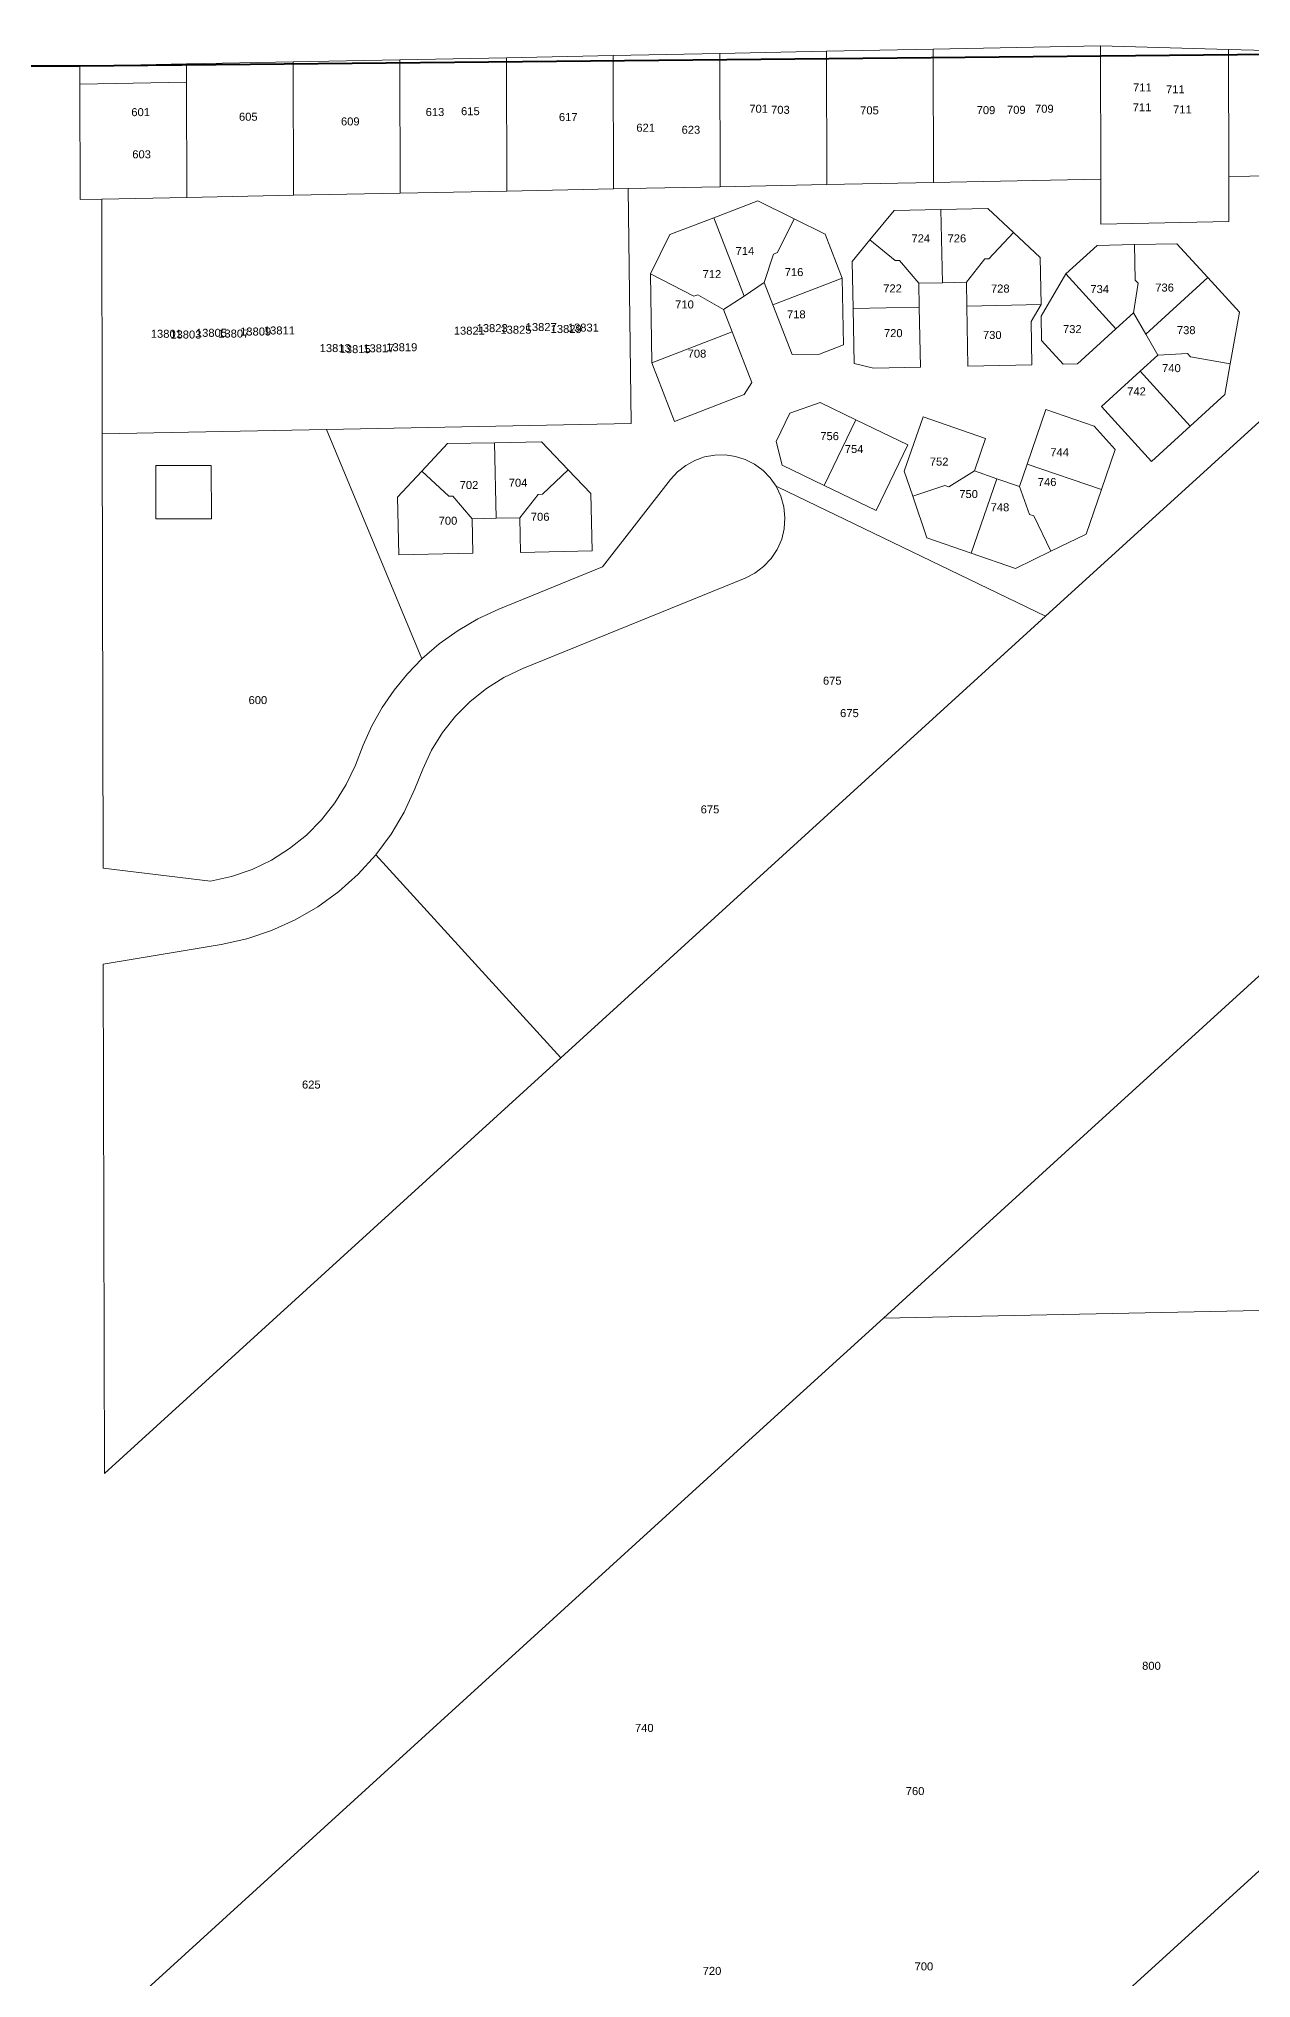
# Model space of a CAD drawing. Header units: feet. Extents: x 865220 to 2822444, y -2240498 to 975731.
# Drawn here: x 2814748 to 2815885, y 966399 to 968217 of the extents above; entities that cross this region are included whole.
import ezdxf
from ezdxf.enums import TextEntityAlignment as Align

# ---------------------------------------------------------------- set-up
doc = ezdxf.new("R2010")
doc.units = ezdxf.units.FT
doc.header["$LTSCALE"] = 0.015
doc.header["$MEASUREMENT"] = 0
doc.layers.add('Dakota County Addresses', color=7, linetype='Continuous')
doc.layers.add('Dakota County Parcels', color=7, linetype='Continuous')
doc.layers.add('WORK BOUNDARY', color=110, linetype='Continuous', lineweight=40)
doc.styles.add('Dimensions 100', font='arial.ttf')

# ---------------------------------------------------------------- blocks, each defined once
blk = doc.blocks.new('ACMAP_ANN_TEMPLATE_Dakota County Addresses')
at = {"layer": 'Dakota County Addresses', "style": 'Dimensions 100'}
blk.add_attdef('DakotaCountyAddress', text='', height=50, dxfattribs=at).set_placement((0, 0), align=Align.CENTER)

msp = doc.modelspace()

# ---------------------------------------------------------------- linework, layer by layer
at = {"layer": 'Dakota County Parcels', "lineweight": 5}
for p, q in [((2815186.6, 968198.8), (2815286.5, 968200.8)), ((2815286.5, 968200.8), (2815386.5, 968202.8)), ((2815286.8, 968075.8), (2815286.5, 968200.8)), ((2815386.5, 968202.8), (2815486.5, 968204.8)), ((2815386.8, 968077.8), (2815386.5, 968202.8)), ((2815486.5, 968204.8), (2815586.4, 968206.8)), ((2815486.7, 968079.8), (2815486.5, 968204.8)), ((2815586.4, 968206.8), (2815743.4, 968209.9)), ((2815586.7, 968081.8), (2815586.4, 968206.8)), ((2815743.4, 968209.9), (2815863.3, 968206.5)), ((2815743.4, 968209.9), (2815743.4, 968207.9)), ((2815743.5, 968084.9), (2815743.4, 968207.9)), ((2815863.3, 968206.5), (2815953.3, 968204)), ((2815863.3, 968206.5), (2815863.5, 968087.3)), ((2814886.6, 968192.9), (2814786.7, 968190.9)), ((2814786.7, 968173.9), (2814786.7, 968190.9)), ((2814886.6, 968192.9), (2814986.6, 968194.9)), ((2814886.7, 968175.9), (2814886.6, 968192.9)), ((2814986.6, 968194.9), (2815086.6, 968196.8)), ((2814986.9, 968069.9), (2814986.6, 968194.9)), ((2815086.6, 968196.8), (2815186.6, 968198.8)), ((2815086.8, 968071.9), (2815086.6, 968196.8)), ((2815186.8, 968073.8), (2815186.6, 968198.8)), ((2814786.7, 968173.9), (2814886.7, 968175.9)), ((2814786.9, 968065.9), (2814786.7, 968173.9)), ((2814886.9, 968067.9), (2814886.7, 968175.9)), ((2815086.8, 968071.9), (2815186.8, 968073.8)), ((2815186.8, 968073.8), (2815286.8, 968075.8)), ((2815286.8, 968075.8), (2815300.5, 968076.1)), ((2815300.5, 968076.1), (2815386.8, 968077.8)), ((2815303.4, 967856.1), (2815300.5, 968076.1)), ((2815386.8, 968077.8), (2815486.7, 968079.8)), ((2815486.7, 968079.8), (2815586.7, 968081.8)), ((2815586.7, 968081.8), (2815743.5, 968084.9)), ((2815743.6, 968042.9), (2815743.5, 968084.9)), ((2815863.5, 968087.3), (2815953.4, 968089)), ((2815863.5, 968045.3), (2815863.5, 968087.3)), ((2814786.9, 968065.9), (2814807.1, 968066.3)), ((2814807.1, 968066.3), (2814886.9, 968067.9)), ((2814807.6, 967846.3), (2814807.1, 968066.3)), ((2814886.9, 968067.9), (2814986.9, 968069.9)), ((2814986.9, 968069.9), (2815086.8, 968071.9)), ((2815380.9, 968048.8), (2815422, 968064.6)), ((2815422, 968064.6), (2815456.2, 968047.8)), ((2815527.2, 968028.1), (2815549.9, 968055.6)), ((2815549.9, 968055.6), (2815593.8, 968056.5)), ((2815593.8, 968056.5), (2815637.8, 968057.4)), ((2815595.2, 967987.8), (2815593.8, 968056.5)), ((2815637.8, 968057.4), (2815661.8, 968034.9)), ((2815339.8, 968033), (2815380.9, 968048.8)), ((2815380.9, 968048.8), (2815409.2, 967975.4)), ((2815440.6, 968016.1), (2815456.2, 968047.8)), ((2815456.2, 968047.8), (2815485.4, 968033.4)), ((2815743.6, 968042.9), (2815863.5, 968045.3)), ((2815321.6, 967996.1), (2815339.8, 968033)), ((2815501.2, 967992.3), (2815485.4, 968033.4)), ((2815510.5, 968007.8), (2815527.2, 968028.1)), ((2815527.2, 968028.1), (2815550.8, 968008.6)), ((2815638.8, 968010.4), (2815661.8, 968034.9)), ((2815661.8, 968034.9), (2815686.8, 968011.4)), ((2815710.9, 967996.2), (2815740.3, 968022.9)), ((2815740.3, 968022.9), (2815775.1, 968023.6)), ((2815775.1, 968023.6), (2815815, 968024.4)), ((2815775.8, 967990.3), (2815775.1, 968023.6)), ((2815815, 968024.4), (2815843.8, 967992.8)), ((2815428.2, 967988.1), (2815436.9, 968014.7)), ((2815436.9, 968014.7), (2815440.6, 968016.1)), ((2815511.4, 967963.8), (2815510.5, 968007.8)), ((2815550.8, 968008.6), (2815554.8, 968008.7)), ((2815554.8, 968008.7), (2815572.9, 967987.4)), ((2815617.6, 967988.3), (2815634.8, 968010.3)), ((2815634.8, 968010.3), (2815638.8, 968010.4)), ((2815687.7, 967967.4), (2815686.8, 968011.4)), ((2815691.9, 967675.3), (2816049.9, 968001.2)), ((2815321.6, 967996.1), (2815362.1, 967975.2)), ((2815322.7, 967912.9), (2815321.6, 967996.1)), ((2815409.2, 967975.4), (2815428.2, 967988.1)), ((2815428.2, 967988.1), (2815436.2, 967967.3)), ((2815436.2, 967967.3), (2815501.2, 967992.3)), ((2815502.5, 967929.6), (2815501.2, 967992.3)), ((2815572.9, 967987.4), (2815595.2, 967987.8)), ((2815573.4, 967965.1), (2815572.9, 967987.4)), ((2815595.2, 967987.8), (2815617.6, 967988.3)), ((2815618, 967966), (2815617.6, 967988.3)), ((2815687.6, 967956.5), (2815710.9, 967996.2)), ((2815710.9, 967996.2), (2815757.8, 967944.7)), ((2815774.3, 967959.7), (2815778.5, 967987.4)), ((2815778.5, 967987.4), (2815775.8, 967990.3)), ((2815785.7, 967939.8), (2815843.8, 967992.8)), ((2815843.8, 967992.8), (2815873.5, 967960.3)), ((2815362.1, 967975.2), (2815365.8, 967976.6)), ((2815365.8, 967976.6), (2815390.1, 967962.7)), ((2815390.1, 967962.7), (2815409.2, 967975.4)), ((2815436.2, 967967.3), (2815454.2, 967920.6)), ((2815511.4, 967963.8), (2815573.4, 967965.1)), ((2815512.4, 967912.2), (2815511.4, 967963.8)), ((2815574.5, 967908.8), (2815573.4, 967965.1)), ((2815618, 967966), (2815687.7, 967967.4)), ((2815619.1, 967909.7), (2815618, 967966)), ((2815678.3, 967951.5), (2815687.7, 967967.4)), ((2815398.1, 967941.9), (2815390.1, 967962.7)), ((2815679.1, 967910.9), (2815678.3, 967951.5)), ((2815688.1, 967933.7), (2815687.6, 967956.5)), ((2815757.8, 967944.7), (2815774.3, 967959.7)), ((2815774.3, 967959.7), (2815785.7, 967939.8)), ((2815865, 967912), (2815873.5, 967960.3)), ((2815322.7, 967912.9), (2815398.1, 967941.9)), ((2815416.4, 967894.3), (2815398.1, 967941.9)), ((2815480.1, 967920.9), (2815502.5, 967929.6)), ((2815688.1, 967933.7), (2815708.3, 967911.5)), ((2815721.7, 967911.8), (2815757.8, 967944.7)), ((2815785.7, 967939.8), (2815797, 967920)), ((2815322.7, 967912.9), (2815343.9, 967857.8)), ((2815454.2, 967920.6), (2815480.1, 967920.9)), ((2815512.4, 967912.2), (2815530.6, 967907.9)), ((2815619.1, 967909.7), (2815679.1, 967910.9)), ((2815708.3, 967911.5), (2815721.7, 967911.8)), ((2815780.5, 967904.9), (2815797, 967920)), ((2815797, 967920), (2815824.9, 967921.5)), ((2815824.9, 967921.5), (2815827.6, 967918.5)), ((2815827.6, 967918.5), (2815865, 967912)), ((2815859.9, 967883), (2815865, 967912)), ((2815409.2, 967883), (2815416.4, 967894.3)), ((2815530.6, 967907.9), (2815574.5, 967908.8)), ((2815744.3, 967871.9), (2815780.5, 967904.9)), ((2815780.5, 967904.9), (2815827.4, 967853.4)), ((2815343.9, 967857.8), (2815409.2, 967883)), ((2815452.2, 967865.6), (2815480.6, 967875.5)), ((2815480.6, 967875.5), (2815514.1, 967859.4)), ((2815827.4, 967853.4), (2815859.9, 967883)), ((2815017.9, 967850.5), (2815303.4, 967856.1)), ((2815439.4, 967839.1), (2815452.2, 967865.6)), ((2815484.4, 967797.9), (2815514.1, 967859.4)), ((2815514.1, 967859.4), (2815562.7, 967836)), ((2815559.4, 967811.2), (2815577, 967862.2)), ((2815577, 967862.2), (2815635.6, 967842)), ((2815674.6, 967818), (2815692.2, 967869.1)), ((2815692.2, 967869.1), (2815737.3, 967853.5)), ((2815744.3, 967871.9), (2815791.2, 967820.4)), ((2814807.6, 967846.3), (2815017.9, 967850.5)), ((2814808.5, 967439.4), (2814807.6, 967846.3)), ((2815017.9, 967850.5), (2815107.3, 967635.5)), ((2815107.2, 967811.3), (2815131.4, 967837.2)), ((2815131.4, 967837.2), (2815175.3, 967838)), ((2815175.3, 967838), (2815219.3, 967838.9)), ((2815176.8, 967767.1), (2815175.3, 967838)), ((2815219.3, 967838.9), (2815244.4, 967812.7)), ((2815439.4, 967839.1), (2815444.8, 967816.9)), ((2815635.6, 967842), (2815625.1, 967811.5)), ((2815737.3, 967853.5), (2815757.2, 967831.6)), ((2815791.2, 967820.4), (2815827.4, 967853.4)), ((2815533.1, 967774.4), (2815562.7, 967836)), ((2815757.2, 967831.6), (2815744.2, 967794)), ((2814857.8, 967816.5), (2814909.8, 967816.6)), ((2814858, 967766.5), (2814857.8, 967816.5)), ((2814910, 967766.6), (2814909.8, 967816.6)), ((2815084.4, 967786.9), (2815107.2, 967811.3)), ((2815107.2, 967811.3), (2815132.4, 967787.8)), ((2815220.3, 967789.6), (2815244.4, 967812.7)), ((2815244.4, 967812.7), (2815265.6, 967790.5)), ((2815276.5, 967721.5), (2815340.3, 967803.5)), ((2815444.8, 967816.9), (2815484.4, 967797.9)), ((2815559.4, 967811.2), (2815567.4, 967787.8)), ((2815601.3, 967796.7), (2815625.1, 967811.5)), ((2815622.2, 967734.5), (2815646.2, 967804.2)), ((2815625.1, 967811.5), (2815646.2, 967804.2)), ((2815646.2, 967804.2), (2815667.3, 967796.9)), ((2815667.3, 967796.9), (2815674.6, 967818)), ((2815674.6, 967818), (2815744.2, 967794)), ((2815085.5, 967732.9), (2815084.4, 967786.9)), ((2815132.4, 967787.8), (2815136.3, 967787.9)), ((2815136.3, 967787.9), (2815154.5, 967766.6)), ((2815199.1, 967767.5), (2815216.3, 967789.5)), ((2815216.3, 967789.5), (2815220.3, 967789.6)), ((2815266.7, 967736.5), (2815265.6, 967790.5)), ((2815439.4, 967797.1), (2815441.2, 967796.2)), ((2815441.2, 967796.2), (2815691.9, 967675.3)), ((2815484.4, 967797.9), (2815533.1, 967774.4)), ((2815567.4, 967787.8), (2815597.5, 967798)), ((2815567.4, 967787.8), (2815580.6, 967748.9)), ((2815597.5, 967798), (2815601.3, 967796.7)), ((2815667.3, 967796.9), (2815676.9, 967770.7)), ((2815744.2, 967794), (2815729.9, 967752.4)), ((2814858, 967766.5), (2814910, 967766.6)), ((2815154.5, 967766.6), (2815176.8, 967767.1)), ((2815155.1, 967734.3), (2815154.5, 967766.6)), ((2815176.8, 967767.1), (2815199.1, 967767.5)), ((2815199.1, 967767.5), (2815199.7, 967735.2)), ((2815676.9, 967770.7), (2815680.7, 967769.4)), ((2815680.7, 967769.4), (2815696.8, 967736.3)), ((2815580.6, 967748.9), (2815622.2, 967734.5)), ((2815696.8, 967736.3), (2815729.9, 967752.4)), ((2815085.5, 967732.9), (2815155.1, 967734.3)), ((2815199.7, 967735.2), (2815266.7, 967736.5)), ((2815622.2, 967734.5), (2815663.8, 967720.2)), ((2815663.8, 967720.2), (2815696.8, 967736.3)), ((2815179.3, 967682), (2815276.5, 967721.5)), ((2815201.8, 967626.4), (2815410.3, 967711.1)), ((2815237.4, 967261.4), (2815691.9, 967675.3)), ((2815044.9, 967535.9), (2815052.3, 967554.5)), ((2815100.5, 967513.6), (2815108, 967532.1)), ((2815710.1, 967172.8), (2816053.8, 967485.8)), ((2814808.5, 967439.4), (2814909.2, 967427)), ((2815064, 967451.8), (2815237.4, 967261.4)), ((2814808.6, 967349.4), (2814919.1, 967367.8)), ((2814809.7, 966871.9), (2814808.6, 967349.4)), ((2814809.7, 966871.9), (2815237.4, 967261.4)), ((2815539.8, 967017.6), (2815710.1, 967172.8)), ((2815539.8, 967017.6), (2816057.8, 967028.1)), ((2815427.5, 966915.3), (2815539.8, 967017.6)), ((2814810.8, 966353.7), (2815427.5, 966915.3)), ((2815343.7, 966000.4), (2816061, 966653.6))]:
    msp.add_line(p, q, dxfattribs=at)
for points in [[(2815439.4, 967797.1), (2815433.8, 967805.1), (2815427, 967812), (2815419.1, 967817.8), (2815410.4, 967822.2), (2815401.2, 967825.1), (2815391.5, 967826.6), (2815381.8, 967826.4), (2815372.2, 967824.7), (2815363.1, 967821.4), (2815354.5, 967816.7), (2815346.9, 967810.7), (2815340.3, 967803.5)], [(2815410.3, 967711.1), (2815419.4, 967715.8), (2815427.6, 967722), (2815434.7, 967729.5), (2815440.4, 967738), (2815444.5, 967747.5), (2815446.9, 967757.4), (2815447.6, 967767.7), (2815446.6, 967777.9), (2815443.8, 967787.8), (2815439.4, 967797.1)], [(2815179.3, 967682), (2815159.7, 967672.9), (2815141.1, 967662.1), (2815123.5, 967649.6), (2815107.3, 967635.5)], [(2815107.3, 967635.5), (2815093.6, 967621.3), (2815081.1, 967606), (2815070.1, 967589.7), (2815060.4, 967572.5), (2815052.3, 967554.5)], [(2815201.8, 967626.4), (2815184.2, 967618), (2815167.7, 967607.7), (2815152.4, 967595.5), (2815138.6, 967581.7), (2815126.5, 967566.4), (2815116.3, 967549.8), (2815108, 967532.1)], [(2814909.2, 967427), (2814928.9, 967431.4), (2814948, 967438), (2814966.2, 967446.8), (2814983.3, 967457.6), (2814999, 967470.2), (2815013.2, 967484.6), (2815025.7, 967500.5), (2815036.3, 967517.7), (2815044.9, 967535.9)], [(2815064, 967451.8), (2815078.3, 967471.1), (2815090.5, 967491.8), (2815100.5, 967513.6)], [(2814919.1, 967367.8), (2814943, 967373), (2814966.2, 967380.7), (2814988.5, 967390.7), (2815009.6, 967403), (2815029.4, 967417.3), (2815047.6, 967433.7), (2815064, 967451.8)]]:
    msp.add_lwpolyline(points, dxfattribs=at)
at = {"layer": 'WORK BOUNDARY', "ltscale": 50, "flags": 128}
msp.add_lwpolyline([(2816058, 968469.1), (2816063.3, 968203.2), (2814786.7, 968190.9), (2814608.3, 968190.9), (2814606.8, 968270.3)], dxfattribs=at)

# ---------------------------------------------------------------- block references
at = {"layer": 'Dakota County Addresses', "lineweight": 5, "xscale": 0.15, "yscale": 0.15, "zscale": 0.15}
for p, values in [((2815782.6, 968167.2), {'DakotaCountyAddress': '711'}), ((2815782.6, 968167.2), {'DakotaCountyAddress': '711'}), ((2815813.5, 968165.4), {'DakotaCountyAddress': '711'}), ((2814843.6, 968144), {'DakotaCountyAddress': '601'}), ((2814944.5, 968139.7), {'DakotaCountyAddress': '605'}), ((2815119.5, 968144.1), {'DakotaCountyAddress': '613'}), ((2815152.7, 968144.9), {'DakotaCountyAddress': '615'}), ((2815244.4, 968139.4), {'DakotaCountyAddress': '617'}), ((2815422.9, 968147.2), {'DakotaCountyAddress': '701'}), ((2815443.3, 968146.2), {'DakotaCountyAddress': '703'}), ((2815526.8, 968145.7), {'DakotaCountyAddress': '705'}), ((2815636, 968145.9), {'DakotaCountyAddress': '709'}), ((2815664.4, 968146.2), {'DakotaCountyAddress': '709'}), ((2815690.7, 968147.2), {'DakotaCountyAddress': '709'}), ((2815690.7, 968147.2), {'DakotaCountyAddress': '709'}), ((2815782.3, 968148.5), {'DakotaCountyAddress': '711'}), ((2815820.1, 968146.5), {'DakotaCountyAddress': '711'}), ((2815040.1, 968135.3), {'DakotaCountyAddress': '609'}), ((2815317, 968129.4), {'DakotaCountyAddress': '621'}), ((2815359.4, 968127.5), {'DakotaCountyAddress': '623'}), ((2814844.5, 968104.5), {'DakotaCountyAddress': '603'}), ((2815410, 968013.9), {'DakotaCountyAddress': '714'}), ((2815574.9, 968025.7), {'DakotaCountyAddress': '724'}), ((2815608.7, 968025.7), {'DakotaCountyAddress': '726'}), ((2815456.1, 967994.1), {'DakotaCountyAddress': '716'}), ((2815379.1, 967992.2), {'DakotaCountyAddress': '712'}), ((2815548.4, 967978.8), {'DakotaCountyAddress': '722'}), ((2815649.4, 967978.7), {'DakotaCountyAddress': '728'}), ((2815742.6, 967978.2), {'DakotaCountyAddress': '734'}), ((2815803.4, 967979.6), {'DakotaCountyAddress': '736'}), ((2815353.4, 967963.8), {'DakotaCountyAddress': '710'}), ((2814951.4, 967938.4), {'DakotaCountyAddress': '13809'}), ((2814973.7, 967939.4), {'DakotaCountyAddress': '13811'}), ((2815151.7, 967939.2), {'DakotaCountyAddress': '13821'}), ((2815173.1, 967941.6), {'DakotaCountyAddress': '13823'}), ((2815195.4, 967940.1), {'DakotaCountyAddress': '13825'}), ((2815219.1, 967942.6), {'DakotaCountyAddress': '13827'}), ((2815242.5, 967940.8), {'DakotaCountyAddress': '13829'}), ((2815258.6, 967942.1), {'DakotaCountyAddress': '13831'}), ((2815458.2, 967954.5), {'DakotaCountyAddress': '718'}), ((2815716.9, 967940.7), {'DakotaCountyAddress': '732'}), ((2815823.7, 967939.7), {'DakotaCountyAddress': '738'}), ((2814867.7, 967936.3), {'DakotaCountyAddress': '13801'}), ((2814886, 967935.6), {'DakotaCountyAddress': '13803'}), ((2814910, 967937.2), {'DakotaCountyAddress': '13805'}), ((2814930.9, 967936.5), {'DakotaCountyAddress': '13807'}), ((2815026, 967922.9), {'DakotaCountyAddress': '13813'}), ((2815044.7, 967921.9), {'DakotaCountyAddress': '13815'}), ((2815066.9, 967922.7), {'DakotaCountyAddress': '13817'}), ((2815088.4, 967923.7), {'DakotaCountyAddress': '13819'}), ((2815549.1, 967936.9), {'DakotaCountyAddress': '720'}), ((2815641.9, 967935.2), {'DakotaCountyAddress': '730'}), ((2815365.1, 967917.7), {'DakotaCountyAddress': '708'}), ((2815809.8, 967904.1), {'DakotaCountyAddress': '740'}), ((2815777.1, 967882.3), {'DakotaCountyAddress': '742'}), ((2815489.4, 967840.4), {'DakotaCountyAddress': '756'}), ((2815512.4, 967828.3), {'DakotaCountyAddress': '754'}), ((2815592.1, 967816.5), {'DakotaCountyAddress': '752'}), ((2815705, 967825.3), {'DakotaCountyAddress': '744'}), ((2815151.4, 967794.6), {'DakotaCountyAddress': '702'}), ((2815197.4, 967796.7), {'DakotaCountyAddress': '704'}), ((2815693.3, 967797.4), {'DakotaCountyAddress': '746'}), ((2815619.7, 967786.1), {'DakotaCountyAddress': '750'}), ((2815131.7, 967761.1), {'DakotaCountyAddress': '700'}), ((2815218.1, 967764.8), {'DakotaCountyAddress': '706'}), ((2815649.1, 967773.7), {'DakotaCountyAddress': '748'}), ((2815491.9, 967611.2), {'DakotaCountyAddress': '675'}), ((2814953.5, 967593), {'DakotaCountyAddress': '600'}), ((2815508, 967580.8), {'DakotaCountyAddress': '675'}), ((2815377.3, 967490.6), {'DakotaCountyAddress': '675'}), ((2815377.3, 967490.6), {'DakotaCountyAddress': '675'}), ((2815377.3, 967490.6), {'DakotaCountyAddress': '675'}), ((2815377.3, 967490.6), {'DakotaCountyAddress': '675'}), ((2815377.3, 967490.6), {'DakotaCountyAddress': '675'}), ((2815377.3, 967490.6), {'DakotaCountyAddress': '675'}), ((2815377.3, 967490.6), {'DakotaCountyAddress': '675'}), ((2815377.3, 967490.6), {'DakotaCountyAddress': '675'}), ((2815003.6, 967232.7), {'DakotaCountyAddress': '625'}), ((2815003.6, 967232.7), {'DakotaCountyAddress': '625'}), ((2815003.6, 967232.7), {'DakotaCountyAddress': '625'}), ((2815003.6, 967232.7), {'DakotaCountyAddress': '625'}), ((2815003.6, 967232.7), {'DakotaCountyAddress': '625'}), ((2815003.6, 967232.7), {'DakotaCountyAddress': '625'}), ((2815003.6, 967232.7), {'DakotaCountyAddress': '625'}), ((2815003.6, 967232.7), {'DakotaCountyAddress': '625'}), ((2815003.6, 967232.7), {'DakotaCountyAddress': '625'}), ((2815003.6, 967232.7), {'DakotaCountyAddress': '625'}), ((2815003.6, 967232.7), {'DakotaCountyAddress': '625'}), ((2815003.6, 967232.7), {'DakotaCountyAddress': '625'}), ((2815003.6, 967232.7), {'DakotaCountyAddress': '625'}), ((2815014.8, 967222.8), {'DakotaCountyAddress': '625'}), ((2815014.8, 967222.8), {'DakotaCountyAddress': '625'}), ((2815791.1, 966688), {'DakotaCountyAddress': '800'}), ((2815791.1, 966688), {'DakotaCountyAddress': '800'}), ((2815791.1, 966688), {'DakotaCountyAddress': '800'}), ((2815791.1, 966688), {'DakotaCountyAddress': '800'}), ((2815791.1, 966688), {'DakotaCountyAddress': '800'}), ((2815791.1, 966688), {'DakotaCountyAddress': '800'}), ((2815791.1, 966688), {'DakotaCountyAddress': '800'}), ((2815791.1, 966688), {'DakotaCountyAddress': '800'}), ((2815791.1, 966688), {'DakotaCountyAddress': '800'}), ((2815791.1, 966688), {'DakotaCountyAddress': '800'}), ((2815791.1, 966688), {'DakotaCountyAddress': '800'}), ((2815791.1, 966688), {'DakotaCountyAddress': '800'}), ((2815791.1, 966688), {'DakotaCountyAddress': '800'}), ((2815791.1, 966688), {'DakotaCountyAddress': '800'}), ((2815791.1, 966688), {'DakotaCountyAddress': '800'}), ((2815791.1, 966688), {'DakotaCountyAddress': '800'}), ((2815791.1, 966688), {'DakotaCountyAddress': '800'}), ((2815791.1, 966688), {'DakotaCountyAddress': '800'}), ((2815791.1, 966688), {'DakotaCountyAddress': '800'}), ((2815791.1, 966688), {'DakotaCountyAddress': '800'}), ((2815791.1, 966688), {'DakotaCountyAddress': '800'}), ((2815791.1, 966688), {'DakotaCountyAddress': '800'}), ((2815791.1, 966688), {'DakotaCountyAddress': '800'}), ((2815791.1, 966688), {'DakotaCountyAddress': '800'}), ((2815791.1, 966688), {'DakotaCountyAddress': '800'}), ((2815791.1, 966688), {'DakotaCountyAddress': '800'}), ((2815791.1, 966688), {'DakotaCountyAddress': '800'}), ((2815791.1, 966688), {'DakotaCountyAddress': '800'}), ((2815791.1, 966688), {'DakotaCountyAddress': '800'}), ((2815791.1, 966688), {'DakotaCountyAddress': '800'}), ((2815791.1, 966688), {'DakotaCountyAddress': '800'}), ((2815791.1, 966688), {'DakotaCountyAddress': '800'}), ((2815791.1, 966688), {'DakotaCountyAddress': '800'}), ((2815791.1, 966688), {'DakotaCountyAddress': '800'}), ((2815791.1, 966688), {'DakotaCountyAddress': '800'}), ((2815791.1, 966688), {'DakotaCountyAddress': '800'}), ((2815791.1, 966688), {'DakotaCountyAddress': '800'}), ((2815791.1, 966688), {'DakotaCountyAddress': '800'}), ((2815791.1, 966688), {'DakotaCountyAddress': '800'}), ((2815791.1, 966688), {'DakotaCountyAddress': '800'}), ((2815791.1, 966688), {'DakotaCountyAddress': '800'}), ((2815791.1, 966688), {'DakotaCountyAddress': '800'}), ((2815791.1, 966688), {'DakotaCountyAddress': '800'}), ((2815791.1, 966688), {'DakotaCountyAddress': '800'}), ((2815791.1, 966688), {'DakotaCountyAddress': '800'}), ((2815791.1, 966688), {'DakotaCountyAddress': '800'}), ((2815791.1, 966688), {'DakotaCountyAddress': '800'}), ((2815791.1, 966688), {'DakotaCountyAddress': '800'}), ((2815791.1, 966688), {'DakotaCountyAddress': '800'}), ((2815315.7, 966629.8), {'DakotaCountyAddress': '740'}), ((2815315.7, 966629.8), {'DakotaCountyAddress': '740'}), ((2815315.7, 966629.8), {'DakotaCountyAddress': '740'}), ((2815315.7, 966629.8), {'DakotaCountyAddress': '740'}), ((2815315.7, 966629.8), {'DakotaCountyAddress': '740'}), ((2815315.7, 966629.8), {'DakotaCountyAddress': '740'}), ((2815315.7, 966629.8), {'DakotaCountyAddress': '740'}), ((2815315.7, 966629.8), {'DakotaCountyAddress': '740'}), ((2815315.7, 966629.8), {'DakotaCountyAddress': '740'}), ((2815315.7, 966629.8), {'DakotaCountyAddress': '740'}), ((2815315.7, 966629.8), {'DakotaCountyAddress': '740'}), ((2815315.7, 966629.8), {'DakotaCountyAddress': '740'}), ((2815315.7, 966629.8), {'DakotaCountyAddress': '740'}), ((2815315.7, 966629.8), {'DakotaCountyAddress': '740'}), ((2815315.7, 966629.8), {'DakotaCountyAddress': '740'}), ((2815315.7, 966629.8), {'DakotaCountyAddress': '740'}), ((2815315.7, 966629.8), {'DakotaCountyAddress': '740'}), ((2815315.7, 966629.8), {'DakotaCountyAddress': '740'}), ((2815315.7, 966629.8), {'DakotaCountyAddress': '740'}), ((2815315.7, 966629.8), {'DakotaCountyAddress': '740'}), ((2815315.7, 966629.8), {'DakotaCountyAddress': '740'}), ((2815315.7, 966629.8), {'DakotaCountyAddress': '740'}), ((2815315.7, 966629.8), {'DakotaCountyAddress': '740'}), ((2815315.7, 966629.8), {'DakotaCountyAddress': '740'}), ((2815315.7, 966629.8), {'DakotaCountyAddress': '740'}), ((2815315.7, 966629.8), {'DakotaCountyAddress': '740'}), ((2815315.7, 966629.8), {'DakotaCountyAddress': '740'}), ((2815315.7, 966629.8), {'DakotaCountyAddress': '740'}), ((2815315.7, 966629.8), {'DakotaCountyAddress': '740'}), ((2815315.7, 966629.8), {'DakotaCountyAddress': '740'}), ((2815315.7, 966629.8), {'DakotaCountyAddress': '740'}), ((2815315.7, 966629.8), {'DakotaCountyAddress': '740'}), ((2815315.7, 966629.8), {'DakotaCountyAddress': '740'}), ((2815315.7, 966629.8), {'DakotaCountyAddress': '740'}), ((2815315.7, 966629.8), {'DakotaCountyAddress': '740'}), ((2815315.7, 966629.8), {'DakotaCountyAddress': '740'}), ((2815315.7, 966629.8), {'DakotaCountyAddress': '740'}), ((2815315.7, 966629.8), {'DakotaCountyAddress': '740'}), ((2815315.7, 966629.8), {'DakotaCountyAddress': '740'}), ((2815315.7, 966629.8), {'DakotaCountyAddress': '740'}), ((2815315.7, 966629.8), {'DakotaCountyAddress': '740'}), ((2815315.7, 966629.8), {'DakotaCountyAddress': '740'}), ((2815315.7, 966629.8), {'DakotaCountyAddress': '740'}), ((2815315.7, 966629.8), {'DakotaCountyAddress': '740'}), ((2815315.7, 966629.8), {'DakotaCountyAddress': '740'}), ((2815315.7, 966629.8), {'DakotaCountyAddress': '740'}), ((2815315.7, 966629.8), {'DakotaCountyAddress': '740'}), ((2815315.7, 966629.8), {'DakotaCountyAddress': '740'}), ((2815315.7, 966629.8), {'DakotaCountyAddress': '740'}), ((2815569.5, 966570.6), {'DakotaCountyAddress': '760'}), ((2815569.5, 966570.6), {'DakotaCountyAddress': '760'}), ((2815569.5, 966570.6), {'DakotaCountyAddress': '760'}), ((2815569.5, 966570.6), {'DakotaCountyAddress': '760'}), ((2815569.5, 966570.6), {'DakotaCountyAddress': '760'}), ((2815569.5, 966570.6), {'DakotaCountyAddress': '760'}), ((2815569.5, 966570.6), {'DakotaCountyAddress': '760'}), ((2815569.5, 966570.6), {'DakotaCountyAddress': '760'}), ((2815569.5, 966570.6), {'DakotaCountyAddress': '760'}), ((2815569.5, 966570.6), {'DakotaCountyAddress': '760'}), ((2815569.5, 966570.6), {'DakotaCountyAddress': '760'}), ((2815569.5, 966570.6), {'DakotaCountyAddress': '760'}), ((2815569.5, 966570.6), {'DakotaCountyAddress': '760'}), ((2815569.5, 966570.6), {'DakotaCountyAddress': '760'}), ((2815569.5, 966570.6), {'DakotaCountyAddress': '760'}), ((2815569.5, 966570.6), {'DakotaCountyAddress': '760'}), ((2815569.5, 966570.6), {'DakotaCountyAddress': '760'}), ((2815569.5, 966570.6), {'DakotaCountyAddress': '760'}), ((2815569.5, 966570.6), {'DakotaCountyAddress': '760'}), ((2815569.5, 966570.6), {'DakotaCountyAddress': '760'}), ((2815569.5, 966570.6), {'DakotaCountyAddress': '760'}), ((2815569.5, 966570.6), {'DakotaCountyAddress': '760'}), ((2815569.5, 966570.6), {'DakotaCountyAddress': '760'}), ((2815569.5, 966570.6), {'DakotaCountyAddress': '760'}), ((2815569.5, 966570.6), {'DakotaCountyAddress': '760'}), ((2815569.5, 966570.6), {'DakotaCountyAddress': '760'}), ((2815569.5, 966570.6), {'DakotaCountyAddress': '760'}), ((2815569.5, 966570.6), {'DakotaCountyAddress': '760'}), ((2815569.5, 966570.6), {'DakotaCountyAddress': '760'}), ((2815569.5, 966570.6), {'DakotaCountyAddress': '760'}), ((2815569.5, 966570.6), {'DakotaCountyAddress': '760'}), ((2815569.5, 966570.6), {'DakotaCountyAddress': '760'}), ((2815569.5, 966570.6), {'DakotaCountyAddress': '760'}), ((2815569.5, 966570.6), {'DakotaCountyAddress': '760'}), ((2815569.5, 966570.6), {'DakotaCountyAddress': '760'}), ((2815569.5, 966570.6), {'DakotaCountyAddress': '760'}), ((2815569.5, 966570.6), {'DakotaCountyAddress': '760'}), ((2815569.5, 966570.6), {'DakotaCountyAddress': '760'}), ((2815569.5, 966570.6), {'DakotaCountyAddress': '760'}), ((2815569.5, 966570.6), {'DakotaCountyAddress': '760'}), ((2815569.5, 966570.6), {'DakotaCountyAddress': '760'}), ((2815569.5, 966570.6), {'DakotaCountyAddress': '760'}), ((2815569.5, 966570.6), {'DakotaCountyAddress': '760'}), ((2815569.5, 966570.6), {'DakotaCountyAddress': '760'}), ((2815569.5, 966570.6), {'DakotaCountyAddress': '760'}), ((2815569.5, 966570.6), {'DakotaCountyAddress': '760'}), ((2815569.5, 966570.6), {'DakotaCountyAddress': '760'}), ((2815569.5, 966570.6), {'DakotaCountyAddress': '760'}), ((2815569.5, 966570.6), {'DakotaCountyAddress': '760'}), ((2815379.2, 966402.1), {'DakotaCountyAddress': '720'}), ((2815379.2, 966402.1), {'DakotaCountyAddress': '720'}), ((2815379.2, 966402.1), {'DakotaCountyAddress': '720'}), ((2815379.2, 966402.1), {'DakotaCountyAddress': '720'}), ((2815379.2, 966402.1), {'DakotaCountyAddress': '720'}), ((2815379.2, 966402.1), {'DakotaCountyAddress': '720'}), ((2815379.2, 966402.1), {'DakotaCountyAddress': '720'}), ((2815379.2, 966402.1), {'DakotaCountyAddress': '720'}), ((2815379.2, 966402.1), {'DakotaCountyAddress': '720'}), ((2815379.2, 966402.1), {'DakotaCountyAddress': '720'}), ((2815379.2, 966402.1), {'DakotaCountyAddress': '720'}), ((2815379.2, 966402.1), {'DakotaCountyAddress': '720'}), ((2815379.2, 966402.1), {'DakotaCountyAddress': '720'}), ((2815379.2, 966402.1), {'DakotaCountyAddress': '720'}), ((2815379.2, 966402.1), {'DakotaCountyAddress': '720'}), ((2815379.2, 966402.1), {'DakotaCountyAddress': '720'}), ((2815379.2, 966402.1), {'DakotaCountyAddress': '720'}), ((2815379.2, 966402.1), {'DakotaCountyAddress': '720'}), ((2815379.2, 966402.1), {'DakotaCountyAddress': '720'}), ((2815379.2, 966402.1), {'DakotaCountyAddress': '720'}), ((2815379.2, 966402.1), {'DakotaCountyAddress': '720'}), ((2815379.2, 966402.1), {'DakotaCountyAddress': '720'}), ((2815379.2, 966402.1), {'DakotaCountyAddress': '720'}), ((2815379.2, 966402.1), {'DakotaCountyAddress': '720'}), ((2815379.2, 966402.1), {'DakotaCountyAddress': '720'}), ((2815379.2, 966402.1), {'DakotaCountyAddress': '720'}), ((2815379.2, 966402.1), {'DakotaCountyAddress': '720'}), ((2815379.2, 966402.1), {'DakotaCountyAddress': '720'}), ((2815379.2, 966402.1), {'DakotaCountyAddress': '720'}), ((2815379.2, 966402.1), {'DakotaCountyAddress': '720'}), ((2815379.2, 966402.1), {'DakotaCountyAddress': '720'}), ((2815379.2, 966402.1), {'DakotaCountyAddress': '720'}), ((2815379.2, 966402.1), {'DakotaCountyAddress': '720'}), ((2815379.2, 966402.1), {'DakotaCountyAddress': '720'}), ((2815379.2, 966402.1), {'DakotaCountyAddress': '720'}), ((2815379.2, 966402.1), {'DakotaCountyAddress': '720'}), ((2815379.2, 966402.1), {'DakotaCountyAddress': '720'}), ((2815379.2, 966402.1), {'DakotaCountyAddress': '720'}), ((2815379.2, 966402.1), {'DakotaCountyAddress': '720'}), ((2815379.2, 966402.1), {'DakotaCountyAddress': '720'}), ((2815379.2, 966402.1), {'DakotaCountyAddress': '720'}), ((2815379.2, 966402.1), {'DakotaCountyAddress': '720'}), ((2815379.2, 966402.1), {'DakotaCountyAddress': '720'}), ((2815379.2, 966402.1), {'DakotaCountyAddress': '720'}), ((2815379.2, 966402.1), {'DakotaCountyAddress': '720'}), ((2815379.2, 966402.1), {'DakotaCountyAddress': '720'}), ((2815379.2, 966402.1), {'DakotaCountyAddress': '720'}), ((2815379.2, 966402.1), {'DakotaCountyAddress': '720'}), ((2815379.2, 966402.1), {'DakotaCountyAddress': '720'}), ((2815577.8, 966406.3), {'DakotaCountyAddress': '700'})]:
    msp.add_blockref('ACMAP_ANN_TEMPLATE_Dakota County Addresses', p, dxfattribs=at).add_auto_attribs(values)

doc.saveas('drawing.dxf')
